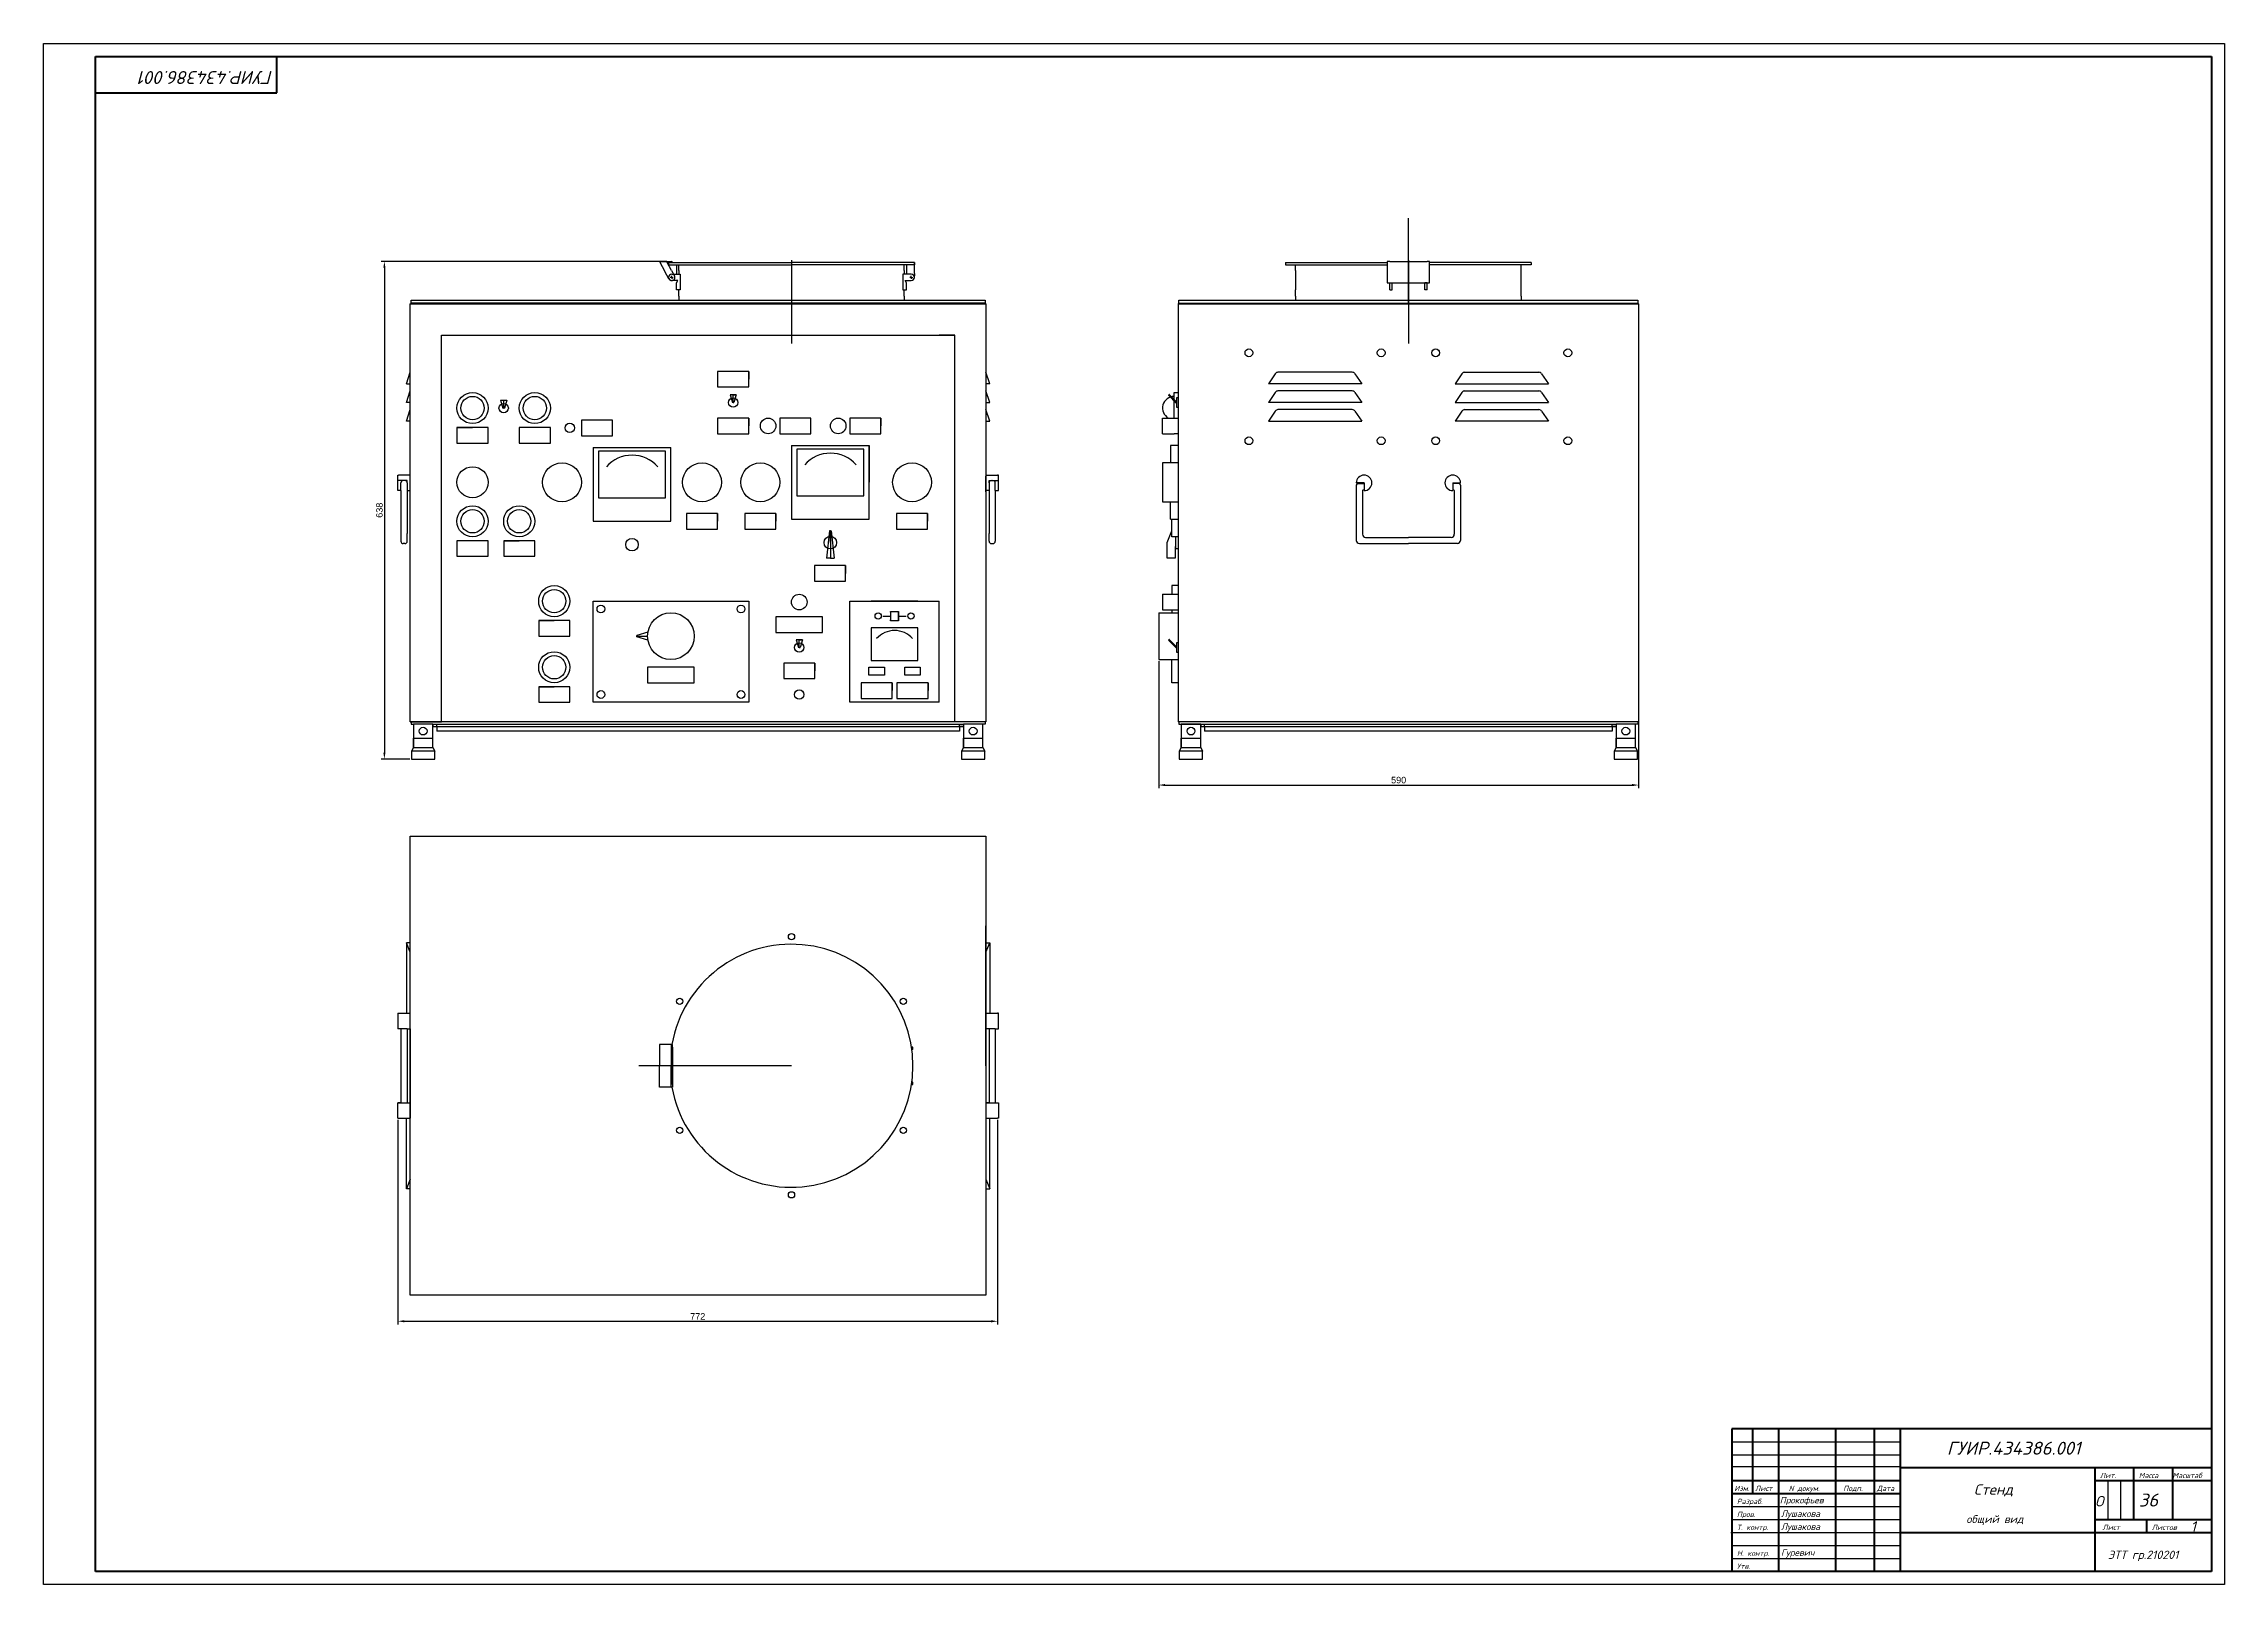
# Model space of a CAD drawing. Header units: millimetres. Extents: x -286516 to -275786, y 161594 to 164062.
# Drawn here: x -277308 to -276467, y 163232 to 163826 of the extents above; entities that cross this region are included whole.
import ezdxf

# ---------------------------------------------------------------- set-up
doc = ezdxf.new("R2010")
doc.units = ezdxf.units.MM
for name, color, linetype in [('Razmer', 3, 'Continuous'), ('РАМКА', 7, 'Continuous'), ('Текст', 3, 'Continuous')]:
    doc.layers.add(name, color=color, linetype=linetype)
doc.styles.add('ADRF1', font='romans', dxfattribs={"oblique": 15})
doc.styles.get("Standard").update_dxf_attribs({"font": 'arial.ttf'})
doc.dimstyles.new('ISO-25', dxfattribs={"dimtxt": 2.5, "dimasz": 2.5, "dimexe": 1.25, "dimexo": 0.625, "dimtad": 1, "dimtxsty": 'Standard', "dimcen": 2.5, "dimadec": 0, "dimazin": 0, "dimtfac": 1, "dimtmove": 0, "dimatfit": 3, "dimfxl": 1, "dimarcsym": 0})

# ---------------------------------------------------------------- blocks, each defined once
blk = doc.blocks.new('*U14')
blk.add_circle((0, 0), 1.2)
blk = doc.blocks.new('*U15')
at = {"color": 0, "linetype": 'ByBlock', "lineweight": -2, "transparency": 16777216}
blk.add_blockref('*U14', (-85440.67, 48919.58), dxfattribs=at)
for p, rotation in [((-85483.77, 48894.69), 59.99999999999999), ((-85397.56, 48894.69), 299.9999999999999), ((-85483.77, 48844.92), 120), ((-85397.56, 48844.92), 240), ((-85440.67, 48820.04), 180)]:
    blk.add_blockref('*U14', p, dxfattribs=dict(at, rotation=rotation))
blk = doc.blocks.new('*D16')
at = {"color": 0, "lineweight": -2, "transparency": 16777216}
for p, q in [((-277067.82, 163741.96), (-277178.05, 163741.96)), ((-277176.8, 163739.46), (-277176.8, 163552.56)), ((-277166.97, 163550.06), (-277178.05, 163550.06))]:
    blk.add_line(p, q, dxfattribs=at)
at = {"color": 0, "transparency": 16777216}
for points in [[(-277177.21, 163739.46), (-277176.38, 163739.46), (-277176.8, 163741.96)], [(-277177.21, 163552.56), (-277176.38, 163552.56), (-277176.8, 163550.06)]]:
    blk.add_solid(points, dxfattribs=at)
at = {"layer": 'Defpoints', "color": 0, "transparency": 16777216}
for p in [(-277067.2, 163741.96), (-277176.8, 163550.06), (-277166.35, 163550.06)]:
    blk.add_point(p, dxfattribs=at)
at = {"color": 0, "transparency": 16777216, "insert": (-277178.7, 163646.01), "char_height": 2.5, "attachment_point": 5, "rotation": 90}
blk.add_mtext('638', dxfattribs=at)
blk = doc.blocks.new('*D17')
at = {"color": 0, "lineweight": -2, "transparency": 16777216}
for p, q in [((-277171.6, 163410.96), (-277171.6, 163332.08)), ((-276940.3, 163410.96), (-276940.3, 163332.08)), ((-277169.1, 163333.33), (-276942.8, 163333.33))]:
    blk.add_line(p, q, dxfattribs=at)
at = {"color": 0, "transparency": 16777216}
for points in [[(-277169.1, 163333.75), (-277169.1, 163332.91), (-277171.6, 163333.33)], [(-276942.8, 163333.75), (-276942.8, 163332.91), (-276940.3, 163333.33)]]:
    blk.add_solid(points, dxfattribs=at)
at = {"layer": 'Defpoints', "color": 0, "transparency": 16777216}
for p in [(-277171.6, 163411.58), (-276940.3, 163411.58), (-276940.3, 163333.33)]:
    blk.add_point(p, dxfattribs=at)
at = {"color": 0, "transparency": 16777216, "insert": (-277055.95, 163335.21), "char_height": 2.5, "attachment_point": 5}
blk.add_mtext('772', dxfattribs=at)
blk = doc.blocks.new('*D18')
at = {"color": 0, "lineweight": -2, "transparency": 16777216}
for p, q in [((-276878.2, 163587.83), (-276878.2, 163538.81)), ((-276693.1, 163587.83), (-276693.1, 163538.81)), ((-276875.7, 163540.06), (-276695.6, 163540.06))]:
    blk.add_line(p, q, dxfattribs=at)
at = {"color": 0, "transparency": 16777216}
for points in [[(-276875.7, 163540.47), (-276875.7, 163539.64), (-276878.2, 163540.06)], [(-276695.6, 163540.47), (-276695.6, 163539.64), (-276693.1, 163540.06)]]:
    blk.add_solid(points, dxfattribs=at)
at = {"layer": 'Defpoints', "color": 0, "transparency": 16777216}
for p in [(-276878.2, 163588.46), (-276693.1, 163588.46), (-276693.1, 163540.06)]:
    blk.add_point(p, dxfattribs=at)
at = {"color": 0, "transparency": 16777216, "insert": (-276785.65, 163541.96), "char_height": 2.5, "attachment_point": 5}
blk.add_mtext('590', dxfattribs=at)

msp = doc.modelspace()

# ---------------------------------------------------------------- linework, layer by layer
for p, q in [((-276781.897, 163725.856), (-276781.897, 163758.638)), ((-277070.694, 163741.956), (-277068.617, 163738.095)), ((-277070.694, 163741.956), (-277066.208, 163741.956)), ((-277067.054, 163735.188), (-277068.617, 163738.095)), ((-277066.077, 163738.439), (-277067.7, 163741.456)), ((-277067.7, 163741.456), (-277065.7, 163741.456)), ((-277067.197, 163740.522), (-277067.197, 163741.456)), ((-277067.197, 163741.456), (-277019.797, 163741.456)), ((-277067.197, 163741.456), (-277067.197, 163741.156)), ((-277067.197, 163741.456), (-277067.197, 163740.556)), ((-277067.197, 163740.556), (-277019.797, 163740.556)), ((-277065.997, 163735.756), (-277066.597, 163735.756)), ((-277065.7, 163741.456), (-277066.208, 163741.956)), ((-277066.208, 163741.956), (-277066.208, 163741.956)), ((-277066.077, 163738.439), (-277064.941, 163736.325)), ((-277065.997, 163736.956), (-277062.697, 163736.956)), ((-277065.997, 163735.756), (-277065.997, 163736.356)), ((-277065.997, 163735.756), (-277065.997, 163735.156)), ((-277065.997, 163735.756), (-277065.397, 163735.756)), ((-277063.597, 163734.556), (-277065.997, 163734.556)), ((-277064.197, 163740.556), (-277064.197, 163738.456)), ((-277064.197, 163738.456), (-277064.197, 163736.956)), ((-277064.197, 163736.956), (-277063.297, 163736.956)), ((-277064.197, 163733.656), (-277063.597, 163734.556)), ((-277063.297, 163738.456), (-277063.297, 163740.556)), ((-277063.297, 163738.456), (-277063.297, 163736.956)), ((-277062.697, 163736.956), (-277062.697, 163730.956)), ((-277019.797, 163742.442), (-277019.797, 163710.29)), ((-276972.397, 163741.456), (-277019.797, 163741.456)), ((-276972.397, 163740.556), (-277019.797, 163740.556)), ((-276973.597, 163736.956), (-276976.897, 163736.956)), ((-276976.897, 163736.956), (-276976.897, 163730.956)), ((-276976.297, 163738.456), (-276976.297, 163740.556)), ((-276976.297, 163738.456), (-276976.297, 163736.956)), ((-276975.397, 163736.956), (-276976.297, 163736.956)), ((-276975.997, 163734.556), (-276973.597, 163734.556)), ((-276975.397, 163733.656), (-276975.997, 163734.556)), ((-276975.397, 163740.556), (-276975.397, 163738.456)), ((-276975.397, 163738.456), (-276975.397, 163736.956)), ((-276973.597, 163735.756), (-276974.197, 163735.756)), ((-276973.597, 163735.756), (-276973.597, 163736.356)), ((-276973.597, 163735.756), (-276973.597, 163735.156)), ((-276973.597, 163735.756), (-276972.997, 163735.756)), ((-276972.397, 163737.256), (-276972.397, 163741.456)), ((-276972.397, 163741.456), (-276972.397, 163741.156)), ((-276972.397, 163741.456), (-276972.397, 163740.556)), ((-276972.397, 163737.256), (-276972.397, 163736.356)), ((-276972.397, 163735.756), (-276972.397, 163736.356)), ((-276829.297, 163741.456), (-276790.097, 163741.456)), ((-276829.297, 163741.456), (-276829.297, 163741.156)), ((-276829.297, 163741.456), (-276829.297, 163740.556)), ((-276829.297, 163740.556), (-276790.097, 163740.556)), ((-276825.397, 163738.456), (-276825.397, 163740.556)), ((-276825.397, 163738.456), (-276825.397, 163730.956)), ((-276789.097, 163741.956), (-276790.097, 163741.956)), ((-276790.097, 163741.956), (-276790.097, 163733.656)), ((-276789.097, 163741.956), (-276774.697, 163741.956)), ((-276781.897, 163742.442), (-276781.897, 163710.29)), ((-276781.897, 163730.956), (-276781.897, 163738.082)), ((-276773.697, 163741.956), (-276774.697, 163741.956)), ((-276773.697, 163733.656), (-276773.697, 163741.956)), ((-276734.497, 163741.456), (-276773.697, 163741.456)), ((-276734.497, 163740.556), (-276773.697, 163740.556)), ((-276738.397, 163730.956), (-276738.397, 163740.556)), ((-276734.497, 163741.456), (-276734.497, 163741.156)), ((-276734.497, 163741.456), (-276734.497, 163740.556)), ((-277166.497, 163725.856), (-277166.497, 163727.056)), ((-277166.497, 163727.056), (-276945.097, 163727.056)), ((-277064.197, 163730.956), (-277064.197, 163733.656)), ((-277063.297, 163730.956), (-277064.197, 163730.956)), ((-277063.297, 163728.556), (-277063.297, 163730.956)), ((-277062.697, 163730.956), (-277063.297, 163730.956)), ((-277063.297, 163728.556), (-277063.297, 163727.056)), ((-277019.797, 163727.056), (-276976.297, 163727.056)), ((-276976.897, 163730.956), (-276976.297, 163730.956)), ((-276976.297, 163728.556), (-276976.297, 163730.956)), ((-276976.297, 163730.956), (-276975.397, 163730.956)), ((-276976.297, 163728.556), (-276976.297, 163727.056)), ((-276975.397, 163730.956), (-276975.397, 163733.656)), ((-276945.097, 163727.056), (-276945.097, 163725.856)), ((-276870.397, 163725.856), (-276870.397, 163727.056)), ((-276870.397, 163727.056), (-276693.397, 163727.056)), ((-276825.397, 163728.556), (-276825.397, 163730.956)), ((-276825.397, 163728.556), (-276825.397, 163727.056)), ((-276790.097, 163733.656), (-276774.697, 163733.656)), ((-276789.097, 163733.656), (-276788.197, 163733.656)), ((-276789.097, 163732.731), (-276789.097, 163733.656)), ((-276789.097, 163730.956), (-276789.097, 163732.731)), ((-276789.097, 163730.956), (-276788.197, 163730.956)), ((-276788.197, 163730.956), (-276788.197, 163733.656)), ((-276781.897, 163727.056), (-276738.397, 163727.056)), ((-276774.697, 163733.656), (-276775.597, 163733.656)), ((-276775.597, 163730.956), (-276775.597, 163733.656)), ((-276774.697, 163730.956), (-276775.597, 163730.956)), ((-276774.697, 163730.956), (-276774.697, 163733.656)), ((-276774.697, 163733.656), (-276773.697, 163733.656)), ((-276738.397, 163728.556), (-276738.397, 163730.956)), ((-276738.397, 163728.556), (-276738.397, 163727.056)), ((-276693.397, 163727.056), (-276693.397, 163725.856)), ((-277166.797, 163725.556), (-277166.497, 163725.856)), ((-277166.797, 163725.556), (-276944.797, 163725.556)), ((-277166.797, 163564.456), (-277166.797, 163725.556)), ((-277166.797, 163725.556), (-277166.497, 163725.556)), ((-277166.797, 163725.556), (-277055.797, 163725.556)), ((-276945.097, 163725.856), (-277166.497, 163725.856)), ((-276944.797, 163725.556), (-276945.097, 163725.856)), ((-276944.797, 163725.556), (-276945.097, 163725.556)), ((-276944.797, 163725.556), (-276944.797, 163564.456)), ((-276944.797, 163725.556), (-276944.797, 163645.006)), ((-276870.697, 163725.556), (-276870.397, 163725.856)), ((-276870.697, 163725.556), (-276693.097, 163725.556)), ((-276870.697, 163725.556), (-276870.697, 163564.456)), ((-276870.397, 163725.856), (-276693.397, 163725.856)), ((-276870.397, 163725.856), (-276781.897, 163725.856)), ((-276870.397, 163725.556), (-276870.397, 163725.856)), ((-276781.897, 163725.556), (-276737.497, 163725.556)), ((-276693.397, 163725.556), (-276693.397, 163725.856)), ((-276693.097, 163725.556), (-276693.397, 163725.856)), ((-276693.097, 163725.556), (-276693.097, 163564.456)), ((-276693.097, 163725.556), (-276693.097, 163659.556)), ((-277154.797, 163564.456), (-277154.797, 163713.556)), ((-277154.797, 163713.556), (-276956.797, 163713.556)), ((-277154.797, 163713.556), (-277148.797, 163713.556)), ((-276956.797, 163713.556), (-276962.797, 163713.556)), ((-276956.797, 163564.456), (-276956.797, 163713.556)), ((-277168.297, 163694.69), (-277166.797, 163699.19)), ((-277168.297, 163694.69), (-277166.797, 163694.69)), ((-277048.297, 163699.517), (-277048.297, 163693.517)), ((-277036.297, 163699.517), (-277048.297, 163699.517)), ((-277048.297, 163693.517), (-277036.297, 163693.517)), ((-277036.297, 163693.517), (-277036.297, 163699.517)), ((-277036.297, 163699.517), (-277036.297, 163696.517)), ((-276943.297, 163694.69), (-276944.797, 163699.19)), ((-276943.297, 163694.69), (-276944.797, 163694.69)), ((-276833.254, 163698.655), (-276835.897, 163694.69)), ((-276799.897, 163694.69), (-276835.897, 163694.69)), ((-276832.897, 163699.19), (-276832.897, 163699.19)), ((-276803.54, 163699.19), (-276832.255, 163699.19)), ((-276802.541, 163698.655), (-276799.897, 163694.69)), ((-276761.254, 163698.655), (-276763.897, 163694.69)), ((-276763.897, 163694.69), (-276727.897, 163694.69)), ((-276760.255, 163699.19), (-276731.54, 163699.19)), ((-276730.897, 163699.19), (-276730.897, 163699.19)), ((-276730.541, 163698.655), (-276727.897, 163694.69)), ((-277168.297, 163687.49), (-277166.797, 163691.99)), ((-277166.797, 163687.49), (-277168.297, 163687.49)), ((-277168.297, 163680.29), (-277166.797, 163684.79)), ((-277131.997, 163688.396), (-277131.097, 163685.396)), ((-277131.997, 163688.396), (-277129.597, 163688.396)), ((-277130.497, 163685.396), (-277131.097, 163685.396)), ((-277130.797, 163685.396), (-277130.797, 163688.396)), ((-277130.797, 163685.396), (-277130.497, 163685.396)), ((-277129.597, 163688.396), (-277130.497, 163685.396)), ((-277041.097, 163690.517), (-277043.497, 163690.517)), ((-277043.497, 163690.517), (-277042.597, 163687.517)), ((-277041.997, 163687.517), (-277042.597, 163687.517)), ((-277042.297, 163687.517), (-277042.297, 163690.517)), ((-277042.297, 163690.517), (-277041.097, 163690.517)), ((-277042.297, 163687.517), (-277041.997, 163687.517)), ((-277041.097, 163690.517), (-277041.997, 163687.517)), ((-276943.297, 163687.49), (-276944.797, 163691.99)), ((-276944.797, 163687.49), (-276943.297, 163687.49)), ((-276943.297, 163680.29), (-276944.797, 163684.79)), ((-276871.297, 163687.217), (-276874.354, 163690.304)), ((-276871.297, 163687.517), (-276874.265, 163690.517)), ((-276873.965, 163690.517), (-276874.05, 163690.603)), ((-276871.297, 163687.817), (-276873.965, 163690.517)), ((-276872.197, 163681.517), (-276872.197, 163691.396)), ((-276872.197, 163691.396), (-276870.697, 163691.396)), ((-276870.697, 163689.317), (-276871.297, 163689.317)), ((-276871.297, 163689.317), (-276871.297, 163685.717)), ((-276871.297, 163685.717), (-276870.697, 163685.717)), ((-276833.254, 163691.455), (-276835.897, 163687.49)), ((-276799.897, 163687.49), (-276835.897, 163687.49)), ((-276833.254, 163684.255), (-276835.897, 163680.29)), ((-276803.54, 163691.99), (-276832.255, 163691.99)), ((-276803.54, 163684.79), (-276832.255, 163684.79)), ((-276802.541, 163691.455), (-276799.897, 163687.49)), ((-276802.541, 163684.255), (-276799.897, 163680.29)), ((-276761.254, 163691.455), (-276763.897, 163687.49)), ((-276763.897, 163687.49), (-276727.897, 163687.49)), ((-276761.254, 163684.255), (-276763.897, 163680.29)), ((-276760.255, 163691.99), (-276731.54, 163691.99)), ((-276760.255, 163684.79), (-276731.54, 163684.79)), ((-276730.541, 163691.455), (-276727.897, 163687.49)), ((-276730.541, 163684.255), (-276727.897, 163680.29)), ((-277166.797, 163680.29), (-277168.297, 163680.29)), ((-277148.797, 163677.896), (-277148.797, 163671.896)), ((-277136.797, 163677.896), (-277148.797, 163677.896)), ((-277148.797, 163677.896), (-277142.797, 163677.896)), ((-277136.797, 163671.896), (-277136.797, 163677.896)), ((-277124.797, 163677.896), (-277124.797, 163671.896)), ((-277112.797, 163677.896), (-277124.797, 163677.896)), ((-277112.797, 163671.896), (-277112.797, 163677.896)), ((-277100.797, 163680.737), (-277100.797, 163674.737)), ((-277088.797, 163680.737), (-277100.797, 163680.737)), ((-277100.797, 163680.737), (-277100.797, 163677.737)), ((-277088.797, 163674.737), (-277088.797, 163680.737)), ((-277048.297, 163681.517), (-277048.297, 163675.517)), ((-277036.297, 163681.517), (-277048.297, 163681.517)), ((-277048.297, 163675.517), (-277036.297, 163675.517)), ((-277036.297, 163675.517), (-277036.297, 163681.517)), ((-277036.297, 163681.517), (-277036.297, 163678.517)), ((-277024.297, 163681.517), (-277024.297, 163675.517)), ((-277012.297, 163681.517), (-277024.297, 163681.517)), ((-277024.297, 163681.517), (-277024.297, 163678.517)), ((-277024.297, 163675.517), (-277012.297, 163675.517)), ((-277012.297, 163675.517), (-277012.297, 163681.517)), ((-276997.297, 163681.517), (-276997.297, 163675.517)), ((-276985.297, 163681.517), (-276997.297, 163681.517)), ((-276997.297, 163675.517), (-276985.297, 163675.517)), ((-276985.297, 163675.517), (-276985.297, 163681.517)), ((-276985.297, 163681.517), (-276985.297, 163678.517)), ((-276944.797, 163680.29), (-276943.297, 163680.29)), ((-276876.697, 163675.517), (-276876.697, 163681.517)), ((-276876.697, 163681.517), (-276870.697, 163681.517)), ((-276876.697, 163675.517), (-276872.197, 163675.517)), ((-276870.697, 163675.517), (-276872.197, 163675.517)), ((-276835.897, 163680.29), (-276799.897, 163680.29)), ((-276727.897, 163680.29), (-276763.897, 163680.29)), ((-277148.797, 163671.896), (-277136.797, 163671.896)), ((-277124.797, 163671.896), (-277112.797, 163671.896)), ((-277100.797, 163674.737), (-277088.797, 163674.737)), ((-277096.297, 163670.237), (-277066.297, 163670.237)), ((-277096.297, 163670.237), (-277096.297, 163641.737)), ((-277068.397, 163668.737), (-277094.197, 163668.737)), ((-277094.197, 163668.737), (-277094.197, 163650.737)), ((-277068.397, 163650.737), (-277068.397, 163668.737)), ((-277066.297, 163641.737), (-277066.297, 163670.237)), ((-277019.797, 163671.017), (-276989.797, 163671.017)), ((-277019.797, 163671.017), (-277019.797, 163642.517)), ((-277019.797, 163671.017), (-276989.797, 163671.017)), ((-277019.797, 163671.017), (-277019.797, 163642.517)), ((-276991.897, 163669.517), (-277017.697, 163669.517)), ((-277017.697, 163669.517), (-277017.697, 163651.517)), ((-276991.897, 163669.517), (-277017.697, 163669.517)), ((-277017.697, 163669.517), (-277017.697, 163651.517)), ((-276991.897, 163651.517), (-276991.897, 163669.517)), ((-276991.897, 163651.517), (-276991.897, 163669.517)), ((-276989.797, 163642.517), (-276989.797, 163671.017)), ((-276989.797, 163642.517), (-276989.797, 163671.017)), ((-276989.797, 163671.017), (-276989.797, 163656.767)), ((-276870.697, 163671.017), (-276873.697, 163671.017)), ((-276873.697, 163671.017), (-276873.697, 163664.267)), ((-277171.597, 163653.555), (-277171.597, 163659.555)), ((-277171.597, 163659.555), (-277171.297, 163659.555)), ((-277166.797, 163659.555), (-277171.297, 163659.555)), ((-277166.797, 163659.555), (-277169.197, 163659.555)), ((-276944.797, 163659.555), (-276940.297, 163659.555)), ((-276944.797, 163659.555), (-276942.397, 163659.555)), ((-276944.797, 163653.15), (-276944.797, 163659.15)), ((-276944.797, 163659.15), (-276944.797, 163644.9)), ((-276939.997, 163659.555), (-276940.297, 163659.555)), ((-276939.997, 163653.555), (-276939.997, 163659.555)), ((-276870.697, 163664.267), (-276876.697, 163664.267)), ((-276876.697, 163664.267), (-276876.697, 163649.267)), ((-277167.997, 163657.455), (-277171.597, 163657.455)), ((-277170.397, 163653.555), (-277171.597, 163653.555)), ((-277170.397, 163653.555), (-277171.297, 163653.555)), ((-277170.397, 163653.555), (-277170.397, 163656.555)), ((-277170.397, 163653.555), (-277170.397, 163637.055)), ((-277168.897, 163657.455), (-277169.497, 163657.455)), ((-277167.997, 163656.555), (-277167.997, 163657.455)), ((-277167.997, 163656.555), (-277167.997, 163653.555)), ((-277167.997, 163653.555), (-277166.797, 163653.555)), ((-277167.997, 163653.555), (-277167.997, 163637.055)), ((-277094.197, 163650.737), (-277068.397, 163650.737)), ((-277017.697, 163651.517), (-276991.897, 163651.517)), ((-277017.697, 163651.517), (-276991.897, 163651.517)), ((-276943.597, 163653.555), (-276944.797, 163653.555)), ((-276943.597, 163656.555), (-276943.597, 163657.455)), ((-276943.597, 163657.455), (-276939.997, 163657.455)), ((-276943.597, 163656.555), (-276943.597, 163653.555)), ((-276943.597, 163653.555), (-276943.597, 163637.055)), ((-276942.697, 163657.455), (-276942.097, 163657.455)), ((-276941.197, 163653.555), (-276941.197, 163656.555)), ((-276941.197, 163653.555), (-276940.297, 163653.555)), ((-276941.197, 163653.555), (-276939.997, 163653.555)), ((-276941.197, 163653.555), (-276941.197, 163637.055)), ((-276798.997, 163656.556), (-276801.997, 163656.556)), ((-276801.997, 163655.656), (-276801.997, 163634.356)), ((-276801.397, 163656.256), (-276799.597, 163656.256)), ((-276799.597, 163656.256), (-276798.997, 163656.256)), ((-276799.597, 163653.556), (-276799.597, 163636.756)), ((-276799.297, 163653.856), (-276798.997, 163653.856)), ((-276799.297, 163653.856), (-276799.297, 163653.856)), ((-276798.997, 163656.556), (-276798.997, 163653.556)), ((-276764.797, 163656.556), (-276761.797, 163656.556)), ((-276764.797, 163656.556), (-276764.797, 163653.556)), ((-276764.197, 163656.256), (-276764.797, 163656.256)), ((-276764.497, 163653.856), (-276764.797, 163653.856)), ((-276764.497, 163653.856), (-276764.497, 163653.856)), ((-276762.397, 163656.256), (-276764.197, 163656.256)), ((-276764.197, 163653.556), (-276764.197, 163636.756)), ((-276761.797, 163655.656), (-276761.797, 163634.356)), ((-277060.297, 163644.767), (-277060.297, 163638.767)), ((-277048.297, 163644.767), (-277060.297, 163644.767)), ((-277048.297, 163638.767), (-277048.297, 163644.767)), ((-277048.297, 163644.767), (-277048.297, 163641.767)), ((-277037.797, 163644.767), (-277037.797, 163638.767)), ((-277025.797, 163644.767), (-277037.797, 163644.767)), ((-277025.797, 163638.767), (-277025.797, 163644.767)), ((-277025.797, 163644.767), (-277025.797, 163641.767)), ((-277019.797, 163642.517), (-276989.797, 163642.517)), ((-277019.797, 163642.517), (-276989.797, 163642.517)), ((-277019.797, 163642.517), (-277004.797, 163642.517)), ((-276979.297, 163644.767), (-276979.297, 163638.767)), ((-276967.297, 163644.767), (-276979.297, 163644.767)), ((-276967.297, 163638.767), (-276967.297, 163644.767)), ((-276967.297, 163644.767), (-276967.297, 163641.767)), ((-276876.697, 163649.267), (-276870.697, 163649.267)), ((-276873.697, 163642.517), (-276873.697, 163649.267)), ((-276873.697, 163642.517), (-276870.697, 163642.517)), ((-276873.097, 163635.737), (-276873.097, 163642.517)), ((-277170.397, 163637.055), (-277170.397, 163634.055)), ((-277167.997, 163634.055), (-277167.997, 163637.055)), ((-277148.797, 163634.237), (-277148.797, 163628.237)), ((-277136.797, 163634.237), (-277148.797, 163634.237)), ((-277136.797, 163628.237), (-277136.797, 163634.237)), ((-277130.797, 163634.237), (-277130.797, 163628.237)), ((-277118.797, 163634.237), (-277130.797, 163634.237)), ((-277130.797, 163634.237), (-277124.797, 163634.237)), ((-277118.797, 163628.237), (-277118.797, 163634.237)), ((-277096.297, 163641.737), (-277066.297, 163641.737)), ((-277096.297, 163641.737), (-277081.297, 163641.737)), ((-277060.297, 163638.767), (-277048.297, 163638.767)), ((-277037.797, 163638.767), (-277025.797, 163638.767)), ((-277005.097, 163638.017), (-277006.297, 163627.517)), ((-277004.797, 163638.017), (-277005.097, 163638.017)), ((-277004.797, 163633.517), (-277004.797, 163638.017)), ((-277004.797, 163638.017), (-277004.797, 163629.017)), ((-277004.797, 163638.017), (-277004.497, 163638.017)), ((-277004.797, 163635.017), (-277004.797, 163633.517)), ((-277004.497, 163638.017), (-277003.297, 163627.517)), ((-276979.297, 163638.767), (-276967.297, 163638.767)), ((-276944.797, 163636.65), (-276944.797, 163630.65)), ((-276943.597, 163634.055), (-276943.597, 163637.055)), ((-276941.197, 163637.055), (-276941.197, 163634.055)), ((-276874.897, 163633.517), (-276873.097, 163638.017)), ((-276874.897, 163627.517), (-276874.897, 163633.517)), ((-276870.697, 163635.737), (-276873.097, 163635.737)), ((-276871.597, 163631.117), (-276871.597, 163635.737)), ((-276798.397, 163635.556), (-276781.897, 163635.556)), ((-276765.397, 163635.556), (-276781.897, 163635.556)), ((-277168.897, 163633.155), (-277169.497, 163633.155)), ((-277148.797, 163628.237), (-277136.797, 163628.237)), ((-277130.797, 163628.237), (-277118.797, 163628.237)), ((-277004.797, 163627.517), (-277006.297, 163627.517)), ((-277004.797, 163629.017), (-277004.797, 163627.517)), ((-277004.797, 163627.517), (-277003.297, 163627.517)), ((-276942.697, 163633.155), (-276942.097, 163633.155)), ((-276871.897, 163627.517), (-276874.897, 163627.517)), ((-276871.597, 163632.017), (-276871.897, 163632.017)), ((-276871.897, 163632.017), (-276871.897, 163627.517)), ((-276870.697, 163631.117), (-276871.597, 163631.117)), ((-276800.797, 163633.156), (-276781.897, 163633.156)), ((-276762.997, 163633.156), (-276781.897, 163633.156)), ((-277010.969, 163624.661), (-277010.969, 163618.661)), ((-276998.969, 163624.661), (-277010.969, 163624.661)), ((-277010.969, 163618.661), (-276998.969, 163618.661)), ((-276998.969, 163618.661), (-276998.969, 163624.661)), ((-276998.969, 163624.661), (-276998.969, 163621.661)), ((-276870.697, 163616.956), (-276873.097, 163616.956)), ((-276873.097, 163616.956), (-276873.097, 163613.598)), ((-277096.297, 163610.956), (-277036.297, 163610.956)), ((-277096.297, 163571.956), (-277096.297, 163610.956)), ((-277036.297, 163610.956), (-277036.297, 163571.956)), ((-276997.297, 163571.956), (-276997.297, 163610.956)), ((-276997.297, 163610.956), (-276962.797, 163610.956)), ((-276997.297, 163610.956), (-276980.047, 163610.956)), ((-276971.017, 163610.956), (-276989.077, 163610.956)), ((-276989.077, 163610.956), (-276980.047, 163610.956)), ((-276980.047, 163610.956), (-276980.047, 163610.956)), ((-276962.797, 163571.956), (-276962.797, 163610.956)), ((-276876.697, 163613.598), (-276876.697, 163607.598)), ((-276876.697, 163613.598), (-276870.697, 163613.598)), ((-277117.297, 163603.456), (-277117.297, 163597.456)), ((-277105.297, 163603.456), (-277117.297, 163603.456)), ((-277117.297, 163603.456), (-277111.297, 163603.456)), ((-277105.297, 163597.456), (-277105.297, 163603.456)), ((-277025.797, 163604.898), (-277025.797, 163598.898)), ((-277007.797, 163604.898), (-277025.797, 163604.898)), ((-277007.797, 163598.898), (-277007.797, 163604.898)), ((-276989.077, 163600.708), (-276989.077, 163588.108)), ((-276971.017, 163600.708), (-276989.077, 163600.708)), ((-276989.077, 163600.708), (-276989.077, 163588.108)), ((-276984.562, 163605.208), (-276981.562, 163605.208)), ((-276981.562, 163606.708), (-276981.562, 163607.008)), ((-276981.562, 163607.008), (-276978.562, 163607.008)), ((-276981.562, 163606.708), (-276981.562, 163605.208)), ((-276981.562, 163605.208), (-276981.562, 163603.708)), ((-276981.562, 163603.408), (-276981.562, 163603.708)), ((-276978.562, 163603.408), (-276981.562, 163603.408)), ((-276978.562, 163607.008), (-276978.562, 163606.708)), ((-276978.562, 163605.208), (-276978.562, 163606.708)), ((-276978.562, 163606.708), (-276978.562, 163603.708)), ((-276978.562, 163603.708), (-276978.562, 163605.208)), ((-276978.562, 163605.208), (-276975.562, 163605.208)), ((-276978.562, 163603.708), (-276978.562, 163603.408)), ((-276971.017, 163588.108), (-276971.017, 163600.708)), ((-276971.017, 163588.108), (-276971.017, 163600.708)), ((-276878.197, 163606.456), (-276878.197, 163588.456)), ((-276878.197, 163606.456), (-276870.697, 163606.456)), ((-276876.697, 163607.598), (-276870.697, 163607.598)), ((-276873.097, 163607.598), (-276873.097, 163606.456)), ((-277117.297, 163597.456), (-277105.297, 163597.456)), ((-277075.154, 163599.06), (-277079.497, 163597.756)), ((-277079.497, 163597.156), (-277079.497, 163597.756)), ((-277079.497, 163597.456), (-277079.497, 163597.156)), ((-277079.497, 163597.456), (-277075.297, 163597.456)), ((-277075.154, 163595.853), (-277079.497, 163597.156)), ((-277025.797, 163598.898), (-277007.797, 163598.898)), ((-277015.597, 163596.089), (-277017.997, 163596.089)), ((-277017.997, 163596.089), (-277017.097, 163593.089)), ((-277016.497, 163593.089), (-277017.097, 163593.089)), ((-277016.797, 163593.089), (-277016.797, 163596.089)), ((-277016.797, 163596.089), (-277015.597, 163596.089)), ((-277016.797, 163593.089), (-277016.497, 163593.089)), ((-277015.597, 163596.089), (-277016.497, 163593.089)), ((-276871.297, 163592.789), (-276874.354, 163595.876)), ((-276871.297, 163593.089), (-276874.265, 163596.089)), ((-276873.965, 163596.089), (-276874.05, 163596.176)), ((-276871.297, 163593.389), (-276873.965, 163596.089)), ((-276870.697, 163594.889), (-276871.297, 163594.889)), ((-276871.297, 163594.889), (-276871.297, 163591.289)), ((-276871.297, 163593.089), (-276871.297, 163593.389)), ((-276871.297, 163593.089), (-276871.297, 163592.789)), ((-276871.297, 163593.089), (-276871.297, 163592.789)), ((-277075.297, 163585.456), (-277075.297, 163579.456)), ((-277057.297, 163585.456), (-277075.297, 163585.456)), ((-277057.297, 163579.456), (-277057.297, 163585.456)), ((-277022.797, 163587.089), (-277022.797, 163581.089)), ((-277010.797, 163587.089), (-277022.797, 163587.089)), ((-277010.797, 163581.089), (-277010.797, 163587.089)), ((-277010.797, 163587.089), (-277010.797, 163584.089)), ((-276989.947, 163585.456), (-276983.947, 163585.456)), ((-276989.947, 163582.456), (-276989.947, 163585.456)), ((-276989.077, 163588.108), (-276971.017, 163588.108)), ((-276989.077, 163588.108), (-276971.017, 163588.108)), ((-276983.947, 163585.456), (-276983.947, 163582.456)), ((-276976.147, 163585.456), (-276970.147, 163585.456)), ((-276976.147, 163582.456), (-276976.147, 163585.456)), ((-276970.147, 163585.456), (-276970.147, 163582.456)), ((-276878.197, 163588.456), (-276870.697, 163588.456)), ((-276873.097, 163579.456), (-276873.097, 163588.456)), ((-276871.297, 163591.289), (-276870.697, 163591.289)), ((-277117.297, 163577.956), (-277117.297, 163571.956)), ((-277105.297, 163577.956), (-277117.297, 163577.956)), ((-277117.297, 163577.956), (-277111.297, 163577.956)), ((-277105.297, 163571.956), (-277105.297, 163577.956)), ((-277075.297, 163579.456), (-277057.297, 163579.456)), ((-277022.797, 163581.089), (-277010.797, 163581.089)), ((-276992.948, 163579.456), (-276992.948, 163573.456)), ((-276980.948, 163579.456), (-276992.948, 163579.456)), ((-276983.947, 163582.456), (-276989.947, 163582.456)), ((-276980.948, 163573.456), (-276980.948, 163579.456)), ((-276980.948, 163579.456), (-276980.948, 163576.456)), ((-276979.147, 163579.456), (-276979.147, 163573.456)), ((-276967.147, 163579.456), (-276979.147, 163579.456)), ((-276970.147, 163582.456), (-276976.147, 163582.456)), ((-276967.147, 163573.456), (-276967.147, 163579.456)), ((-276967.147, 163579.456), (-276967.147, 163576.456)), ((-276870.697, 163579.456), (-276873.097, 163579.456)), ((-276870.697, 163579.456), (-276872.197, 163579.456)), ((-277117.297, 163571.956), (-277105.297, 163571.956)), ((-277036.297, 163571.956), (-277096.297, 163571.956)), ((-276962.797, 163571.956), (-276997.297, 163571.956)), ((-276992.948, 163573.456), (-276980.948, 163573.456)), ((-276979.147, 163573.456), (-276967.147, 163573.456)), ((-276944.797, 163564.456), (-277166.797, 163564.456)), ((-277166.797, 163564.456), (-277166.497, 163564.456)), ((-277166.797, 163564.456), (-277154.797, 163564.456)), ((-277166.497, 163564.456), (-277166.497, 163563.556)), ((-277166.497, 163563.556), (-277165.597, 163563.556)), ((-277165.597, 163563.556), (-277165.597, 163554.556)), ((-277158.097, 163563.556), (-277165.597, 163563.556)), ((-277165.597, 163554.556), (-277165.597, 163558.156)), ((-277165.597, 163558.156), (-277158.097, 163558.156)), ((-277158.097, 163554.556), (-277158.097, 163563.556)), ((-277158.097, 163563.556), (-276953.497, 163563.556)), ((-277158.097, 163563.556), (-277158.097, 163562.656)), ((-277158.097, 163562.656), (-276953.497, 163562.656)), ((-277158.097, 163562.656), (-277156.597, 163562.656)), ((-277156.597, 163562.656), (-277156.597, 163563.556)), ((-277156.597, 163562.656), (-277156.597, 163560.856)), ((-276954.997, 163560.856), (-277156.597, 163560.856)), ((-276956.797, 163564.456), (-276961.297, 163564.456)), ((-276944.797, 163564.456), (-276956.797, 163564.456)), ((-276954.997, 163562.656), (-276954.997, 163563.556)), ((-276953.497, 163562.656), (-276954.997, 163562.656)), ((-276954.997, 163562.656), (-276954.997, 163560.856)), ((-276953.497, 163563.556), (-276953.497, 163554.556)), ((-276945.997, 163563.556), (-276953.497, 163563.556)), ((-276953.497, 163554.556), (-276953.497, 163558.156)), ((-276953.497, 163558.156), (-276945.997, 163558.156)), ((-276945.997, 163554.556), (-276945.997, 163563.556)), ((-276945.097, 163563.556), (-276945.997, 163563.556)), ((-276944.797, 163564.456), (-276945.097, 163564.456)), ((-276945.097, 163564.456), (-276945.097, 163563.556)), ((-276693.097, 163564.456), (-276870.697, 163564.456)), ((-276828.761, 163564.456), (-276870.697, 163564.456)), ((-276870.397, 163564.456), (-276870.397, 163563.556)), ((-276870.397, 163563.556), (-276869.497, 163563.556)), ((-276870.397, 163563.556), (-276701.797, 163563.556)), ((-276869.497, 163563.556), (-276869.497, 163554.556)), ((-276861.997, 163563.556), (-276869.497, 163563.556)), ((-276869.497, 163554.556), (-276869.497, 163558.156)), ((-276869.497, 163558.156), (-276861.997, 163558.156)), ((-276861.997, 163554.556), (-276861.997, 163563.556)), ((-276861.997, 163563.556), (-276828.761, 163563.556)), ((-276861.997, 163563.556), (-276861.997, 163562.656)), ((-276861.997, 163562.656), (-276828.761, 163562.656)), ((-276861.997, 163562.656), (-276860.497, 163562.656)), ((-276860.497, 163562.656), (-276860.497, 163563.556)), ((-276860.497, 163562.656), (-276701.797, 163562.656)), ((-276860.497, 163562.656), (-276860.497, 163560.856)), ((-276703.297, 163560.856), (-276860.497, 163560.856)), ((-276828.761, 163560.856), (-276860.497, 163560.856)), ((-276693.097, 163564.456), (-276705.097, 163564.456)), ((-276703.297, 163562.656), (-276703.297, 163563.556)), ((-276701.797, 163562.656), (-276703.297, 163562.656)), ((-276703.297, 163562.656), (-276703.297, 163560.856)), ((-276701.797, 163563.556), (-276701.797, 163554.556)), ((-276694.297, 163563.556), (-276701.797, 163563.556)), ((-276701.797, 163554.556), (-276701.797, 163558.156)), ((-276701.797, 163558.156), (-276694.297, 163558.156)), ((-276694.297, 163554.556), (-276694.297, 163563.556)), ((-276693.397, 163563.556), (-276694.297, 163563.556)), ((-276693.097, 163564.456), (-276693.397, 163564.456)), ((-276693.397, 163564.456), (-276693.397, 163563.556)), ((-277165.597, 163554.556), (-277166.347, 163553.056)), ((-277157.347, 163553.056), (-277166.347, 163553.056)), ((-277166.347, 163553.056), (-277166.347, 163550.056)), ((-277166.347, 163550.056), (-277157.347, 163550.056)), ((-277165.597, 163554.556), (-277158.097, 163554.556)), ((-277165.597, 163554.556), (-277161.847, 163554.556)), ((-277158.097, 163554.556), (-277157.347, 163553.056)), ((-277157.347, 163550.056), (-277157.347, 163553.056)), ((-276953.497, 163554.556), (-276954.247, 163553.056)), ((-276945.247, 163553.056), (-276954.247, 163553.056)), ((-276954.247, 163553.056), (-276954.247, 163550.056)), ((-276954.247, 163550.056), (-276945.247, 163550.056)), ((-276953.497, 163554.556), (-276945.997, 163554.556)), ((-276953.497, 163554.556), (-276949.747, 163554.556)), ((-276945.997, 163554.556), (-276945.247, 163553.056)), ((-276945.247, 163550.056), (-276945.247, 163553.056)), ((-276869.497, 163554.556), (-276870.247, 163553.056)), ((-276861.247, 163553.056), (-276870.247, 163553.056)), ((-276870.247, 163553.056), (-276870.247, 163550.056)), ((-276870.247, 163550.056), (-276861.247, 163550.056)), ((-276869.497, 163554.556), (-276861.997, 163554.556)), ((-276869.497, 163554.556), (-276865.747, 163554.556)), ((-276861.997, 163554.556), (-276861.247, 163553.056)), ((-276861.247, 163550.056), (-276861.247, 163553.056)), ((-276701.797, 163554.556), (-276702.547, 163553.056)), ((-276693.547, 163553.056), (-276702.547, 163553.056)), ((-276702.547, 163553.056), (-276702.547, 163550.056)), ((-276702.547, 163550.056), (-276693.547, 163550.056)), ((-276701.797, 163554.556), (-276694.297, 163554.556)), ((-276701.797, 163554.556), (-276698.047, 163554.556)), ((-276694.297, 163554.556), (-276693.547, 163553.056)), ((-276693.547, 163550.056), (-276693.547, 163553.056)), ((-277166.797, 163520.33), (-276944.797, 163520.33)), ((-277166.797, 163343.33), (-277166.797, 163520.33)), ((-276944.797, 163520.33), (-276944.797, 163479.23)), ((-276944.797, 163449.83), (-276944.797, 163485.83)), ((-277166.797, 163479.23), (-277168.297, 163479.23)), ((-277168.297, 163479.23), (-277168.297, 163452.08)), ((-277166.797, 163475.588), (-277168.297, 163479.23)), ((-276944.797, 163479.23), (-276944.797, 163384.43)), ((-276944.797, 163479.23), (-276943.297, 163479.23)), ((-276944.797, 163479.23), (-276944.797, 163475.588)), ((-276944.797, 163475.588), (-276943.297, 163479.23)), ((-276943.297, 163479.23), (-276943.297, 163452.08)), ((-277171.597, 163452.08), (-277167.097, 163452.08)), ((-277171.597, 163452.08), (-277169.197, 163452.08)), ((-277171.597, 163452.08), (-277171.597, 163446.08)), ((-277166.797, 163452.08), (-277167.097, 163452.08)), ((-277166.797, 163446.08), (-277166.797, 163452.08)), ((-276944.797, 163452.08), (-276940.297, 163452.08)), ((-276944.797, 163452.08), (-276942.397, 163452.08)), ((-276944.797, 163431.83), (-276944.797, 163449.83)), ((-276939.997, 163452.08), (-276940.297, 163452.08)), ((-276939.997, 163446.08), (-276939.997, 163452.08)), ((-277170.397, 163446.08), (-277171.597, 163446.08)), ((-277170.397, 163446.08), (-277170.397, 163417.58)), ((-277167.997, 163446.08), (-277170.397, 163446.08)), ((-277167.997, 163446.08), (-277167.097, 163446.08)), ((-277167.997, 163446.08), (-277166.797, 163446.08)), ((-277167.997, 163446.08), (-277167.997, 163417.58)), ((-277166.797, 163446.08), (-277166.797, 163417.58)), ((-277065.7, 163440.03), (-277070.694, 163440.03)), ((-277070.694, 163440.03), (-277070.694, 163431.83)), ((-277066.208, 163440.03), (-277066.208, 163431.83)), ((-277065.7, 163431.83), (-277065.7, 163440.03)), ((-276943.597, 163446.08), (-276944.797, 163446.08)), ((-276944.797, 163446.08), (-276944.797, 163431.83)), ((-276943.597, 163446.08), (-276943.597, 163417.58)), ((-276941.197, 163446.08), (-276943.597, 163446.08)), ((-276941.197, 163446.08), (-276940.297, 163446.08)), ((-276941.197, 163446.08), (-276939.997, 163446.08)), ((-276941.197, 163446.08), (-276941.197, 163417.58)), ((-277019.797, 163431.83), (-277078.684, 163431.83)), ((-277070.694, 163423.63), (-277070.694, 163431.83)), ((-277066.208, 163423.63), (-277066.208, 163431.83)), ((-277065.7, 163439.03), (-277065.7, 163431.83)), ((-277065.7, 163424.63), (-277065.7, 163431.83)), ((-277065.7, 163431.83), (-277065.7, 163423.63)), ((-276972.948, 163439.03), (-276973.504, 163439.03)), ((-276972.948, 163438.13), (-276973.373, 163438.13)), ((-276972.948, 163438.13), (-276972.948, 163439.03)), ((-277065.7, 163423.63), (-277070.694, 163423.63)), ((-276973.504, 163424.63), (-276972.948, 163424.63)), ((-276972.948, 163425.53), (-276973.373, 163425.53)), ((-276972.948, 163424.63), (-276972.948, 163425.53)), ((-277170.397, 163417.58), (-277171.597, 163417.58)), ((-277171.597, 163417.58), (-277169.197, 163417.58)), ((-277171.597, 163411.58), (-277171.597, 163417.58)), ((-277170.397, 163417.58), (-277167.997, 163417.58)), ((-277167.997, 163417.58), (-277167.097, 163417.58)), ((-277167.997, 163417.58), (-277166.797, 163417.58)), ((-277166.797, 163417.58), (-277166.797, 163411.58)), ((-276943.597, 163417.58), (-276944.797, 163417.58)), ((-276944.797, 163417.58), (-276942.397, 163417.58)), ((-276943.597, 163417.58), (-276941.197, 163417.58)), ((-276941.197, 163417.58), (-276940.297, 163417.58)), ((-276941.197, 163417.58), (-276939.997, 163417.58)), ((-276939.997, 163417.58), (-276939.997, 163411.58)), ((-277171.597, 163411.58), (-277167.097, 163411.58)), ((-277168.297, 163384.43), (-277168.297, 163411.58)), ((-277166.797, 163411.58), (-277167.097, 163411.58)), ((-276944.797, 163411.58), (-276940.297, 163411.58)), ((-276943.297, 163384.43), (-276943.297, 163411.58)), ((-276939.997, 163411.58), (-276940.297, 163411.58)), ((-277166.797, 163388.072), (-277168.297, 163384.43)), ((-277166.797, 163384.43), (-277168.297, 163384.43)), ((-276944.797, 163388.072), (-276943.297, 163384.43)), ((-276944.797, 163384.43), (-276944.797, 163343.33)), ((-276944.797, 163384.43), (-276943.297, 163384.43)), ((-276944.797, 163343.33), (-277166.797, 163343.33))]:
    msp.add_line(p, q)
for centre, radius in [((-276843.397, 163706.69), 1.5), ((-276792.397, 163706.69), 1.5), ((-276771.397, 163706.69), 1.5), ((-276720.397, 163706.69), 1.5), ((-277142.797, 163685.396), 6), ((-277142.797, 163685.396), 4.5), ((-277130.797, 163685.396), 1.8), ((-277130.797, 163685.396), 1.8), ((-277118.797, 163685.396), 6), ((-277118.797, 163685.396), 4.5), ((-277042.297, 163687.517), 1.8), ((-277105.297, 163677.737), 1.8), ((-277028.797, 163678.517), 3), ((-277001.797, 163678.517), 3), ((-276843.397, 163672.79), 1.5), ((-276792.397, 163672.79), 1.5), ((-276771.397, 163672.79), 1.5), ((-276720.397, 163672.79), 1.5), ((-277142.797, 163656.767), 6), ((-277108.297, 163656.767), 7.5), ((-277054.297, 163656.767), 7.5), ((-277031.797, 163656.767), 7.5), ((-276973.297, 163656.767), 7.5), ((-277142.797, 163641.737), 6), ((-277142.797, 163641.737), 4.5), ((-277124.797, 163641.737), 6), ((-277124.797, 163641.737), 4.5), ((-277081.297, 163632.737), 2.4), ((-277004.797, 163633.517), 2.4), ((-277111.297, 163610.956), 6), ((-277111.297, 163610.956), 4.5), ((-277093.297, 163607.956), 1.5), ((-277039.297, 163607.956), 1.5), ((-277016.797, 163610.598), 3), ((-277066.297, 163597.456), 9), ((-276986.362, 163605.208), 1.2), ((-276973.732, 163605.208), 1.2), ((-277111.297, 163585.456), 6), ((-277016.797, 163593.089), 1.8), ((-277111.297, 163585.456), 4.5), ((-277093.297, 163574.956), 1.5), ((-277039.297, 163574.956), 1.5), ((-277016.797, 163574.956), 1.8), ((-277161.847, 163560.856), 1.5), ((-276949.747, 163560.856), 1.5), ((-276865.747, 163560.856), 1.5), ((-276698.047, 163560.856), 1.5)]:
    msp.add_circle(centre, radius)
for centre, radius, start, end in [((-277065.997, 163735.756), 1.2, 90, 270), ((-277065.997, 163735.756), 1.2, 208.267668, 28.267668), ((-276973.597, 163735.756), 1.2, 270, 90), ((-276832.255, 163697.99), 1.2, 90, 146.309932), ((-276803.54, 163697.99), 1.2, 33.690068, 90), ((-276760.255, 163697.99), 1.2, 90, 146.309932), ((-276731.54, 163697.99), 1.2, 33.690068, 90), ((-276872.197, 163685.396), 4.5, 90, 239.538348), ((-276874.054, 163690.303), 0.3, 89.347272, 179.958959), ((-276832.255, 163690.79), 1.2, 90, 146.309932), ((-276832.255, 163683.59), 1.2, 90, 146.309932), ((-276803.54, 163690.79), 1.2, 33.690068, 90), ((-276803.54, 163683.59), 1.2, 33.690068, 90), ((-276760.255, 163690.79), 1.2, 90, 146.309932), ((-276760.255, 163683.59), 1.2, 90, 146.309932), ((-276731.54, 163690.79), 1.2, 33.690068, 90), ((-276731.54, 163683.59), 1.2, 33.690068, 90), ((-277081.297, 163654.097), 13.14, 41.11209, 138.88791), ((-277004.797, 163654.877), 13.14, 41.11209, 138.88791), ((-277004.797, 163654.877), 13.14, 41.11209, 138.88791), ((-276798.997, 163656.556), 3, 270, 180), ((-276764.797, 163656.556), 3, 0, 270), ((-277169.497, 163656.555), 0.9, 90, 180), ((-277168.897, 163656.555), 0.9, 0, 90), ((-276942.697, 163656.555), 0.9, 90, 180), ((-276942.097, 163656.555), 0.9, 0, 90), ((-276801.397, 163655.656), 0.6, 90, 180), ((-276799.297, 163653.556), 0.3, 90, 180), ((-276764.497, 163653.556), 0.3, 0, 90), ((-276762.397, 163655.656), 0.6, 0, 90), ((-277169.497, 163634.055), 0.9, 180, 270), ((-277168.897, 163634.055), 0.9, 270, 0), ((-276942.697, 163634.055), 0.9, 180, 270), ((-276942.097, 163634.055), 0.9, 270, 0), ((-276800.797, 163634.356), 1.2, 180, 270), ((-276798.397, 163636.756), 1.2, 180, 270), ((-276765.397, 163636.756), 1.2, 270, 0), ((-276762.997, 163634.356), 1.2, 270, 0), ((-276980.047, 163590.46), 9.198, 41.11209, 138.88791), ((-276980.047, 163590.46), 9.198, 41.11209, 138.88791), ((-276874.054, 163595.876), 0.3, 89.347272, 179.958959), ((-277019.797, 163431.83), 46.85, 190.080217, 169.919783)]:
    msp.add_arc(centre, radius, start, end)
at = {"layer": 'Razmer', "color": 7}
for p, q in [((-277308.213, 163231.896), (-277308.213, 163825.896)), ((-277308.213, 163825.896), (-276467.213, 163825.896)), ((-276467.213, 163825.896), (-276467.213, 163231.896)), ((-277288.213, 163231.896), (-277308.213, 163231.896)), ((-276467.213, 163231.896), (-277288.213, 163231.896)), ((-276467.213, 163236.896), (-276467.213, 163231.896))]:
    msp.add_line(p, q, dxfattribs=at)
at = {"layer": 'РАМКА', "color": 7, "lineweight": 60}
for p, q in [((-277288.213, 163820.896), (-276472.213, 163820.896)), ((-277288.213, 163236.896), (-277288.213, 163820.896)), ((-277218.213, 163806.896), (-277218.213, 163820.896)), ((-276472.213, 163820.896), (-276472.213, 163236.896)), ((-277288.213, 163806.896), (-277218.213, 163806.896)), ((-276657.213, 163291.896), (-276657.213, 163236.896)), ((-276472.213, 163291.896), (-276657.213, 163291.896)), ((-276649.213, 163291.896), (-276649.213, 163266.896)), ((-276639.213, 163291.896), (-276639.213, 163236.896)), ((-276617.213, 163291.896), (-276617.213, 163236.896)), ((-276602.213, 163291.896), (-276602.213, 163236.896)), ((-276592.213, 163291.896), (-276592.213, 163236.896)), ((-276657.213, 163271.896), (-276592.213, 163271.896)), ((-276592.213, 163276.896), (-276472.213, 163276.896)), ((-276517.213, 163276.896), (-276517.213, 163236.896)), ((-276517.213, 163271.896), (-276472.213, 163271.896)), ((-276502.213, 163276.896), (-276502.213, 163256.896)), ((-276487.213, 163276.896), (-276487.213, 163256.896)), ((-276657.213, 163266.896), (-276592.213, 163266.896)), ((-276517.213, 163256.896), (-276472.213, 163256.896)), ((-276497.213, 163256.896), (-276497.213, 163251.896)), ((-276592.213, 163251.896), (-276472.213, 163251.896)), ((-276472.213, 163236.896), (-277288.213, 163236.896))]:
    msp.add_line(p, q, dxfattribs=at)
at = {"layer": 'РАМКА', "color": 7}
for p, q in [((-276657.213, 163286.896), (-276592.213, 163286.896)), ((-276657.213, 163281.896), (-276592.213, 163281.896)), ((-276657.168, 163277.382), (-276592.168, 163277.382)), ((-276512.213, 163271.896), (-276512.213, 163256.896)), ((-276507.213, 163271.896), (-276507.213, 163256.896)), ((-276657.213, 163261.896), (-276592.213, 163261.896)), ((-276657.213, 163256.896), (-276592.213, 163256.896)), ((-276657.491, 163251.896), (-276592.491, 163251.896)), ((-276657.213, 163246.896), (-276592.213, 163246.896)), ((-276657.213, 163241.896), (-276592.213, 163241.896))]:
    msp.add_line(p, q, dxfattribs=at)

# ---------------------------------------------------------------- block references
msp.add_blockref('*U15', (-191579.131, 114562.021))

# ---------------------------------------------------------------- texts
at = {"layer": 'Razmer', "color": 7, "style": 'ADRF1', "oblique": 15}
for s, height, p in [('Cтенд', 4, (-276563.922, 163266.468)), ('общий вид', 3, (-276566.742, 163255.559))]:
    msp.add_text(s, height=height, dxfattribs=at).set_placement(p)
at = {"layer": 'РАМКА', "color": 7, "style": 'ADRF1', "oblique": 15}
for s, p in [('Лит.', (-276515.213, 163272.896)), ('Масса', (-276500.213, 163272.896)), ('Масштаб', (-276487.213, 163272.896)), ('Изм.', (-276656.213, 163267.896)), ('Разраб.', (-276655.213, 163262.896)), ('Лист', (-276648.213, 163267.896)), ('N докум.', (-276635.213, 163267.896)), ('Подп.', (-276614.213, 163267.896)), ('Дата', (-276601.213, 163267.896)), ('Пров.', (-276655.213, 163257.896)), ('Т. контр.', (-276655.213, 163252.896)), ('Лист', (-276514.213, 163252.896)), ('Листов', (-276495.213, 163252.896)), ('Утв.', (-276655.213, 163237.896)), ('Н. контр.', (-276655.213, 163242.896))]:
    msp.add_text(s, height=2, dxfattribs=at).set_placement(p)
at = {"layer": 'Текст', "color": 7, "style": 'ADRF1', "oblique": 15}
msp.add_text('ГУИР.434386.001', height=5, rotation=180, dxfattribs=at).set_placement((-277219.672, 163815.333))
for s, height, p in [('ГУИР.434386.001', 5, (-276574.213, 163281.896)), ('Прокофьев', 2.5, (-276638.682, 163263.114)), ('О', 4, (-276517.079, 163261.966)), ('36', 5, (-276500.213, 163261.896)), ('Лушакова', 2.5, (-276638.213, 163257.896)), ('Лушакова', 2.5, (-276638.213, 163252.896)), ('1', 4, (-276480.226, 163252.229)), ('Гуревич', 2.5, (-276638.213, 163242.896)), ('ЭТТ гр.210201', 3.2, (-276512.106, 163241.693))]:
    msp.add_text(s, height=height, dxfattribs=at).set_placement(p)

# ---------------------------------------------------------------- dimensions: what is measured, and where the dimension line sits
dim = msp.add_linear_dim(base=(-277176.797, 163550.056), p1=(-277067.197, 163741.956), p2=(-277166.347, 163550.056), angle=90, text='638', dimstyle='ISO-25')
dim.commit()
dim.dimension.update_dxf_attribs({"geometry": '*D16', "text_midpoint": (-277178.7, 163646.006)})
for base, p1, p2, text, picture, middle in [((-276693.097, 163540.056), (-276878.197, 163588.456), (-276693.097, 163588.456), '590', '*D18', (-276785.647, 163541.958)), ((-276940.297, 163333.33), (-277171.597, 163411.58), (-276940.297, 163411.58), '772', '*D17', (-277055.947, 163335.21))]:
    dim = msp.add_linear_dim(base=base, p1=p1, p2=p2, text=text, dimstyle='ISO-25')
    dim.commit()
    dim.dimension.update_dxf_attribs({"geometry": picture, "text_midpoint": middle})

doc.saveas('drawing.dxf')
